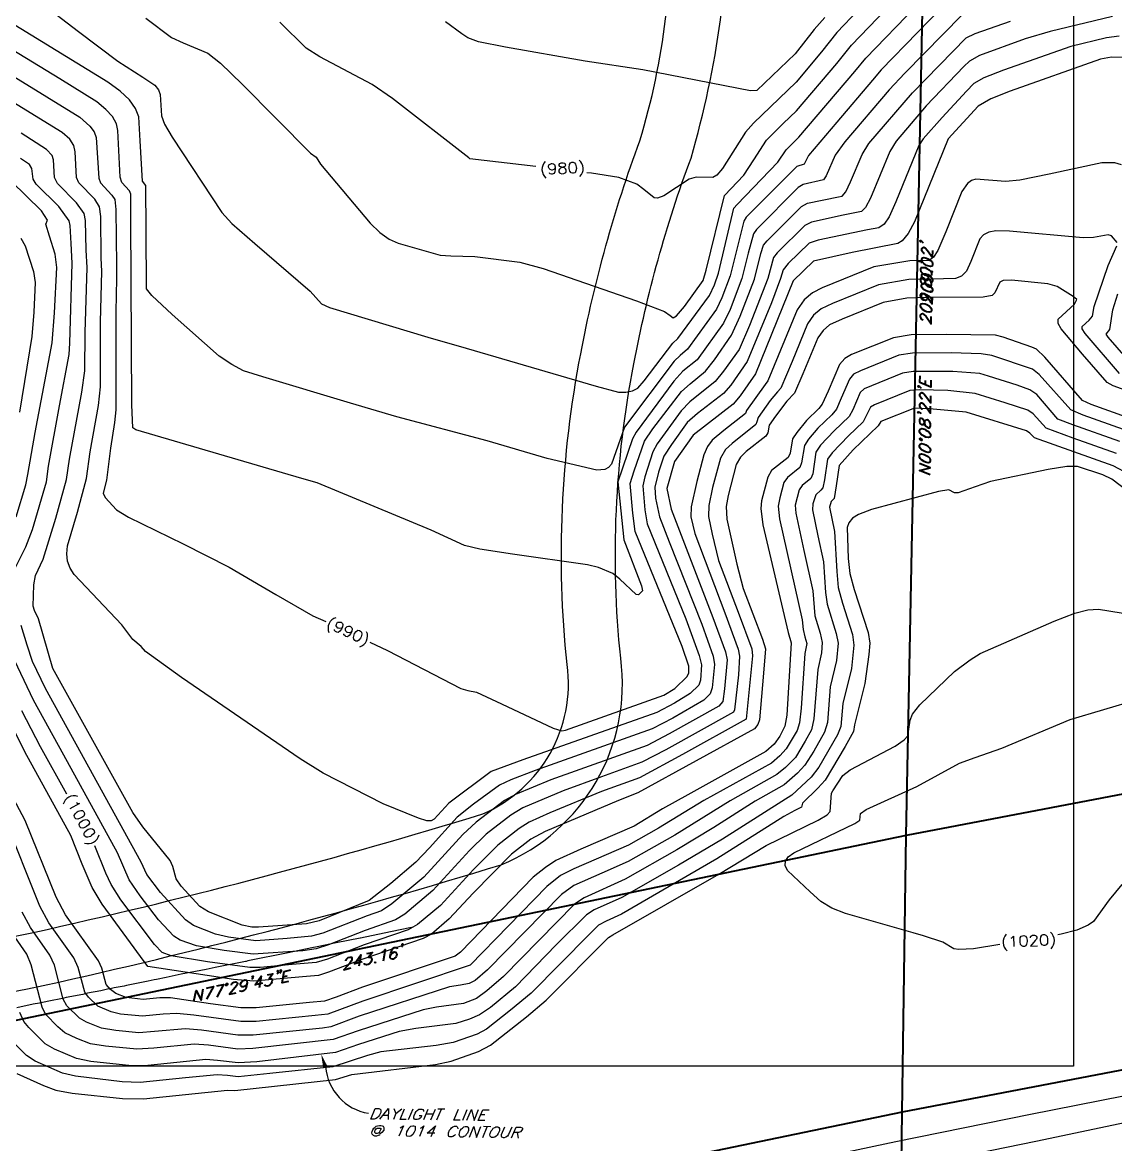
# Model space of a CAD drawing. Header units: feet. Extents: x 7 to 2308, y -319 to 1396.
# Drawn here: x 600.2 to 802.6, y 940.4 to 1148.3 of the extents above; entities that cross this region are included whole.
import ezdxf

# ---------------------------------------------------------------- set-up
doc = ezdxf.new("R2010")
doc.units = ezdxf.units.FT
doc.header["$MEASUREMENT"] = 0
for name, color, linetype in [('PDF_0', 7, 'Continuous'), ('PDF_ANNOT-BNDRY-T20', 7, 'Continuous'), ('PDF_ANNOT-CONST LDR', 7, 'Continuous'), ('PDF_ANNOT-DL-T20', 7, 'Continuous'), ('PDF_X1003BASE$1ELEV_ANNO_COV', 7, 'Continuous'), ('PDF_X1003BASE$ANNOT-BNDRY-T20', 7, 'Continuous'), ('PDF_X1003BASE$PA_PARCEL', 7, 'Continuous')]:
    doc.layers.add(name, color=color, linetype=linetype)
doc.layers.add('PDF_X1003BASE$CR_CONT_DEF', color=7, linetype='Continuous', true_color=0x979797)
doc.layers.add('PDF_X1003BASE$CR_NDX_DEF', color=7, linetype='Continuous', true_color=0x767676)
picture_1 = doc.add_image_def('image1.png', size_in_pixel=(1739, 856))

msp = doc.modelspace()

# ---------------------------------------------------------------- hatches: boundary and pattern name
at = {"layer": 'PDF_ANNOT-CONST LDR', "transparency": 33554559}
msp.add_hatch(color=256, dxfattribs=at).paths.add_polyline_path([(655.51, 957.16), (655.88, 954.65), (656.68, 954.92)])

# ---------------------------------------------------------------- linework, layer by layer
for points in [[(482.2, 968.62, 0.042036), (512.73, 964.32, 0.07649), (606.92, 970.54, 0.019488), (688.84, 992.27, 0.340732), (710.98, 1030.53, -0.073896), (713.41, 1085.04, -0.042142), (724.01, 1123.17, 0.074467), (731.07, 1174.89, -0.162286), (734.15, 1183.33, -13.683969)], [(484.42, 978.37, 0.042256), (513.44, 974.29, 0.076613), (604.74, 980.3, 0.019372), (685.43, 1001.69, 0.337668), (701.05, 1029.34, -0.074067), (703.59, 1086.92, -0.041804), (714.53, 1126.37, 0.087427), (720.09, 1172.04, 0.144316), (716.75, 1181.36, -0.196501)]]:
    msp.add_lwpolyline(points, format="xyb")
at = {"layer": 'PDF_0', "lineweight": 25}
msp.add_lwpolyline([(672.25, 980.62), (668.36, 979.82), (662.76, 978.7), (662.7, 978.7), (658.28, 977.79), (654.76, 977.04), (653.8, 976.88), (649.38, 975.98), (641.91, 974.49), (641.59, 974.38), (641.49, 974.38), (635.89, 973.26), (634.18, 972.89), (629.55, 971.98), (626.77, 971.39), (625.01, 971.02), (624.59, 970.97), (623.47, 970.7), (619.47, 969.9), (618.99, 969.79), (617.18, 969.47), (616.64, 969.37), (616.16, 969.26), (614.67, 968.94), (612.22, 968.46), (611.37, 968.25), (608.27, 967.66), (607.85, 967.56), (607.58, 967.5), (605.08, 967.02), (603.32, 966.65), (602.14, 966.44), (599.11, 965.8)], dxfattribs=at)
at = {"layer": 'PDF_ANNOT-BNDRY-T20', "lineweight": 40}
for points in [[(766.61, 1107.71), (766.5, 1107.66), (766.39, 1107.82), (766.5, 1107.87)], [(766.77, 1104.19), (766.77, 1104.4), (766.87, 1104.67), (767.14, 1104.72), (767.62, 1104.62), (767.89, 1104.51), (768.37, 1104.19), (768.69, 1103.92), (768.74, 1103.6), (768.74, 1103.39), (768.69, 1103.12), (768.37, 1103.07), (767.89, 1103.18), (767.62, 1103.28), (767.14, 1103.6), (766.87, 1103.87)], [(767.67, 1101.52), (767.89, 1101.26), (767.99, 1100.94), (767.99, 1100.83), (767.89, 1100.62), (767.67, 1100.51), (767.41, 1100.51), (767.3, 1100.56), (767.03, 1100.78), (766.82, 1101.04), (766.77, 1101.36), (766.77, 1101.47), (766.82, 1101.68), (767.03, 1101.79), (767.41, 1101.74)], [(768.58, 1102.11), (768.63, 1102.22), (768.74, 1102.06), (768.63, 1102)], [(766.71, 1099.45), (766.71, 1099.66), (766.82, 1099.87), (767.14, 1099.98), (767.57, 1099.87), (767.89, 1099.77), (768.37, 1099.45), (768.63, 1099.13), (768.74, 1098.81), (768.74, 1098.65), (768.63, 1098.38), (768.37, 1098.33), (767.89, 1098.43), (767.57, 1098.54), (767.09, 1098.81), (766.82, 1099.13)]]:
    msp.add_lwpolyline(points, close=True, dxfattribs=at)
for points in [[(766.5, 1107.87), (766.71, 1107.76), (766.87, 1107.6), (766.98, 1107.44)], [(767.25, 1105.47), (767.14, 1105.47), (766.98, 1105.68), (766.87, 1105.79), (766.77, 1106), (766.77, 1106.38), (766.87, 1106.54), (766.98, 1106.59), (767.14, 1106.64), (767.35, 1106.54), (767.83, 1106.06), (768.74, 1104.72), (768.79, 1106.06)], [(767.41, 1101.74), (767.89, 1101.58), (768.37, 1101.26), (768.63, 1100.94), (768.74, 1100.62), (768.74, 1100.46), (768.63, 1100.19), (768.47, 1100.19)], [(767.19, 1096.89), (767.09, 1096.94), (766.82, 1097.21), (766.71, 1097.47), (766.71, 1097.85), (766.82, 1098.01), (766.93, 1098.06), (767.09, 1098.06), (767.3, 1097.95), (767.78, 1097.47), (768.69, 1096.14), (768.74, 1097.47)]]:
    msp.add_lwpolyline(points, dxfattribs=at)
at = {"layer": 'PDF_ANNOT-CONST LDR', "lineweight": 30}
msp.add_arc((665.84, 955.67), 9.57, 185.1108, 260.4556, dxfattribs=at)
at = {"layer": 'PDF_ANNOT-DL-T20', "lineweight": 30}
for points in [[(665.53, 947.14), (666.17, 947.14), (666.44, 947.03), (666.54, 946.87), (666.54, 946.39), (666.33, 945.91), (666.12, 945.64), (665.96, 945.43), (665.69, 945.27), (665.32, 945.16), (664.68, 945.16)], [(672.46, 943.94), (672.67, 943.94), (672.89, 943.83), (672.94, 943.57), (672.89, 943.09), (672.73, 942.77), (672.46, 942.29), (672.14, 942.02), (671.82, 941.91), (671.39, 942.02), (671.29, 942.34), (671.39, 942.82), (671.55, 943.09), (671.82, 943.57), (672.14, 943.83)], [(682.16, 943.78), (682.54, 943.78), (682.7, 943.67), (682.8, 943.51), (682.8, 943.03), (682.59, 942.55), (682.38, 942.29), (682.22, 942.07), (681.95, 941.91), (681.74, 941.81), (681.31, 941.81), (681.2, 941.91), (681.1, 942.13), (681.04, 942.29), (681.1, 942.55), (681.26, 943.03), (681.47, 943.35), (681.68, 943.51), (681.95, 943.73)], [(687.87, 943.73), (688.24, 943.73), (688.4, 943.62), (688.51, 943.41), (688.56, 943.25), (688.51, 942.98), (688.29, 942.5), (688.08, 942.18), (687.92, 942.02), (687.65, 941.81), (687.44, 941.75), (687.07, 941.75), (686.91, 941.86), (686.8, 942.02), (686.75, 942.23), (686.8, 942.5), (687.01, 942.98), (687.23, 943.25), (687.39, 943.46), (687.65, 943.62)]]:
    msp.add_lwpolyline(points, close=True, dxfattribs=at)
for points in [[(666.38, 945.16), (667.98, 947.14), (667.93, 945.11)], [(667.93, 945.8), (666.97, 945.8)], [(668.94, 947.14), (669.32, 946.18), (668.89, 945.11)], [(669.32, 946.18), (670.43, 947.08)], [(671.23, 945.06), (670.12, 945.11), (670.91, 947.08)], [(671.71, 945.06), (672.57, 947.08)], [(673.63, 945.8), (674.11, 945.8), (674.01, 945.54), (673.85, 945.32), (673.58, 945.16), (673.31, 945.06), (672.94, 945.06), (672.78, 945.16), (672.67, 945.32), (672.67, 945.54), (672.73, 945.8), (672.89, 946.28), (673.1, 946.6), (673.31, 946.76), (673.58, 946.98), (673.79, 947.03), (674.17, 947.03), (674.33, 946.92), (674.43, 946.76), (674.43, 946.55)], [(674.49, 945.06), (675.34, 947.03)], [(676.25, 946.07), (674.91, 946.07)], [(675.82, 945), (676.67, 947.03)], [(676.94, 945), (677.79, 946.98)], [(678.43, 946.98), (677.1, 947.03)], [(681.26, 944.95), (680.08, 944.95), (680.94, 946.98)], [(681.74, 944.95), (682.54, 946.92)], [(682.48, 944.95), (683.34, 946.92), (683.82, 944.9), (684.67, 946.92)], [(685.79, 944.9), (684.56, 944.9), (685.42, 946.87), (686.64, 946.87)], [(685.79, 945.96), (684.99, 945.96)], [(666.44, 942.29), (666.28, 942.18), (666.06, 942.13), (665.74, 942.02), (665.42, 942.02), (665.21, 942.13), (665.05, 942.23), (664.94, 942.39), (664.89, 942.61), (664.94, 942.87), (665.05, 943.19), (665.26, 943.46), (665.42, 943.62), (665.69, 943.83), (665.96, 943.94), (666.28, 943.99), (666.54, 943.99), (666.81, 943.89), (666.97, 943.83), (667.08, 943.62), (667.08, 943.14), (666.76, 942.66), (666.49, 942.5), (666.28, 942.5), (666.22, 942.61), (666.65, 943.51)], [(670.12, 943.57), (670.33, 943.67), (670.75, 943.94), (669.9, 941.97)], [(673.9, 943.51), (674.17, 943.62), (674.54, 943.89), (673.74, 941.91)], [(676.57, 942.55), (675.13, 942.55), (676.67, 943.89), (675.82, 941.86)], [(680.4, 942.29), (680.19, 942.13), (679.92, 941.91), (679.71, 941.86), (679.34, 941.86), (679.18, 941.91), (679.07, 942.13), (679.07, 942.61), (679.28, 943.09), (679.5, 943.35), (679.66, 943.57), (679.92, 943.73), (680.19, 943.83), (680.56, 943.83), (680.72, 943.73), (680.83, 943.51), (680.83, 943.35)], [(682.96, 941.81), (683.76, 943.78), (684.3, 941.75), (685.1, 943.78)], [(685.42, 941.75), (686.27, 943.73)], [(686.91, 943.73), (685.58, 943.78)], [(690.85, 943.67), (690.21, 942.29), (690, 941.97), (689.73, 941.81), (689.41, 941.7), (689.25, 941.7), (688.99, 941.81), (688.88, 942.02), (688.88, 942.29), (689.52, 943.73)], [(690.75, 941.7), (691.6, 943.67), (692.45, 943.67), (692.72, 943.57), (692.77, 943.46), (692.77, 943.3), (692.67, 943.09), (692.4, 942.82), (692.08, 942.71), (691.17, 942.71)], [(666.33, 942.77), (666.17, 942.61), (665.9, 942.5), (665.64, 942.5), (665.48, 942.61), (665.42, 942.71), (665.42, 942.87), (665.53, 943.14), (665.69, 943.35), (665.85, 943.46), (666.06, 943.51), (666.33, 943.51), (666.49, 943.46), (666.54, 943.25)], [(692.08, 941.65), (691.87, 942.71)]]:
    msp.add_lwpolyline(points, dxfattribs=at)
at = {"layer": 'PDF_X1003BASE$1ELEV_ANNO_COV', "lineweight": 25}
for points in [[(701.94, 1122.37), (702.15, 1122.37), (702.42, 1122.26), (702.63, 1122), (702.74, 1121.52), (702.79, 1121.25), (702.69, 1120.77), (702.53, 1120.45), (702.26, 1120.34), (702.05, 1120.34), (701.78, 1120.45), (701.57, 1120.72), (701.46, 1121.2), (701.41, 1121.46), (701.52, 1121.94), (701.67, 1122.26)], [(698.8, 1121.25), (698.58, 1121.04), (698.32, 1120.93), (698.21, 1120.93), (697.94, 1121.04), (697.73, 1121.2), (697.62, 1121.46), (697.62, 1121.57), (697.68, 1121.89), (697.89, 1122.05), (698.16, 1122.16), (698.26, 1122.16), (698.53, 1122.1), (698.74, 1121.94), (698.85, 1121.52)], [(699.97, 1122.26), (700.34, 1122.26), (700.61, 1122.21), (700.72, 1122), (700.77, 1121.84), (700.66, 1121.62), (700.45, 1121.52), (700.08, 1121.41), (699.81, 1121.3), (699.65, 1121.09), (699.54, 1120.93), (699.54, 1120.61), (699.65, 1120.45), (699.76, 1120.34), (700.08, 1120.24), (700.45, 1120.29), (700.72, 1120.4), (700.82, 1120.5), (700.88, 1120.66), (700.88, 1120.98), (700.77, 1121.14), (700.56, 1121.36), (700.29, 1121.41), (699.92, 1121.52), (699.7, 1121.57), (699.6, 1121.78), (699.6, 1121.94), (699.7, 1122.16)], [(659.24, 1036.11), (658.97, 1036.01), (658.71, 1036.06), (658.6, 1036.11), (658.39, 1036.33), (658.28, 1036.54), (658.33, 1036.86), (658.39, 1036.97), (658.55, 1037.18), (658.81, 1037.23), (659.13, 1037.23), (659.19, 1037.18), (659.45, 1036.97), (659.51, 1036.75), (659.45, 1036.33)], [(660.95, 1035.31), (660.73, 1035.21), (660.41, 1035.26), (660.31, 1035.31), (660.09, 1035.53), (660.04, 1035.74), (660.04, 1036.06), (660.09, 1036.17), (660.31, 1036.38), (660.57, 1036.49), (660.84, 1036.43), (660.95, 1036.38), (661.16, 1036.17), (661.27, 1035.95), (661.16, 1035.53)], [(662.6, 1035.63), (662.76, 1035.53), (662.97, 1035.37), (663.02, 1034.99), (662.92, 1034.51), (662.81, 1034.25), (662.49, 1033.87), (662.23, 1033.71), (661.91, 1033.71), (661.75, 1033.82), (661.53, 1034.03), (661.48, 1034.35), (661.59, 1034.83), (661.69, 1035.1), (662.01, 1035.47), (662.28, 1035.69)], [(611.53, 1002.1), (611.63, 1001.94), (611.69, 1001.62), (611.53, 1001.3), (611.15, 1001.03), (610.89, 1000.87), (610.46, 1000.71), (610.09, 1000.77), (609.87, 1000.98), (609.82, 1001.14), (609.77, 1001.41), (609.93, 1001.73), (610.3, 1002.05), (610.51, 1002.21), (610.99, 1002.31), (611.31, 1002.31)], [(612.49, 1000.39), (612.54, 1000.23), (612.59, 999.97), (612.43, 999.65), (612.06, 999.33), (611.85, 999.22), (611.37, 999.06), (610.99, 999.11), (610.78, 999.27), (610.73, 999.49), (610.67, 999.75), (610.83, 1000.07), (611.21, 1000.39), (611.42, 1000.5), (611.9, 1000.66), (612.22, 1000.61)], [(613.39, 998.74), (613.45, 998.58), (613.5, 998.26), (613.34, 998), (612.97, 997.68), (612.75, 997.52), (612.27, 997.41), (611.95, 997.41), (611.69, 997.62), (611.63, 997.78), (611.58, 998.1), (611.74, 998.37), (612.11, 998.69), (612.33, 998.85), (612.81, 999.01), (613.13, 998.95)], [(785.16, 979.02), (785.64, 979.18), (785.96, 979.07), (786.12, 978.8), (786.28, 978.32), (786.28, 978.06), (786.17, 977.58), (786.01, 977.26), (785.75, 977.15), (785.53, 977.15), (785.27, 977.26), (785.05, 977.52), (784.95, 978), (784.95, 978.27), (785, 978.75)], [(789.26, 979.34), (789.48, 979.34), (789.74, 979.23), (789.96, 978.96), (790.06, 978.48), (790.06, 978.22), (790.01, 977.74), (789.8, 977.42), (789.53, 977.31), (789.37, 977.31), (789.05, 977.42), (788.84, 977.68), (788.73, 978.16), (788.73, 978.43), (788.78, 978.91), (789, 979.23)]]:
    msp.add_lwpolyline(points, close=True, dxfattribs=at)
for points in [[(698.85, 1121.52), (698.85, 1121.09), (698.8, 1120.61), (698.64, 1120.29), (698.32, 1120.18), (698.16, 1120.18), (697.84, 1120.24), (697.78, 1120.45)], [(659.45, 1036.33), (659.24, 1035.9), (658.97, 1035.53), (658.65, 1035.31), (658.39, 1035.37), (658.17, 1035.47), (657.96, 1035.63), (657.96, 1035.85)], [(661.16, 1035.53), (661, 1035.1), (660.68, 1034.73), (660.41, 1034.51), (660.09, 1034.57), (659.93, 1034.67), (659.72, 1034.83), (659.72, 1035.05)], [(610.19, 1003.81), (610.35, 1003.7), (610.73, 1003.59), (608.97, 1002.63)], [(783.29, 978.7), (783.45, 978.75), (783.72, 979.07), (783.83, 977.1)], [(786.92, 978.75), (786.92, 978.86), (786.97, 979.02), (787.08, 979.12), (787.24, 979.23), (787.66, 979.23), (787.82, 979.18), (787.93, 979.07), (788.04, 978.86), (788.04, 978.7), (787.98, 978.48), (787.77, 978.22), (786.87, 977.2), (788.2, 977.26)]]:
    msp.add_lwpolyline(points, dxfattribs=at)
for centre, radius, start, end in [((698.53, 1121.06), 2.13, 136.3995, 229.5224), ((702, 1121.2), 2.04, 314.7936, 51.232), ((658.79, 1036.09), 2.02, 106.1896, 204.2601), ((662.05, 1034.61), 2.05, 287.0103, 23.4394), ((609.73, 1002.99), 2.05, 70.6508, 166.0873), ((612.32, 998.29), 2.1, 252.4392, 346.0585), ((783.87, 977.94), 2.07, 135.6339, 230.3917), ((789.21, 978.19), 2.1, 315.5647, 48.4544)]:
    msp.add_arc(centre, radius, start, end, dxfattribs=at)
at = {"layer": 'PDF_X1003BASE$ANNOT-BNDRY-T20', "lineweight": 40}
for points in [[(766.39, 1104.03), (766.29, 1103.98), (766.18, 1104.08), (766.29, 1104.14)], [(766.55, 1102.43), (766.55, 1102.59), (766.66, 1102.86), (766.93, 1102.91), (767.41, 1102.86), (767.67, 1102.7), (768.15, 1102.43), (768.47, 1102.11), (768.53, 1101.79), (768.53, 1101.58), (768.47, 1101.36), (768.15, 1101.26), (767.67, 1101.36), (767.41, 1101.47), (766.93, 1101.79), (766.66, 1102.11)], [(766.55, 1100.4), (766.55, 1100.78), (766.66, 1101.04), (766.82, 1101.04), (767.03, 1100.99), (767.19, 1100.83), (767.3, 1100.56), (767.41, 1100.14), (767.51, 1099.82), (767.67, 1099.55), (767.89, 1099.39), (768.15, 1099.29), (768.37, 1099.29), (768.42, 1099.34), (768.53, 1099.61), (768.53, 1099.98), (768.37, 1100.46), (768.15, 1100.62), (767.89, 1100.72), (767.67, 1100.72), (767.51, 1100.62), (767.41, 1100.35), (767.3, 1100.03), (767.19, 1099.87), (767.03, 1099.82), (766.82, 1099.93), (766.61, 1100.09)], [(767.46, 1097.85), (767.67, 1097.58), (767.78, 1097.26), (767.78, 1097.15), (767.67, 1096.89), (767.46, 1096.78), (767.19, 1096.83), (767.09, 1096.83), (766.82, 1097.05), (766.61, 1097.31), (766.5, 1097.69), (766.5, 1097.74), (766.61, 1098.01), (766.82, 1098.11), (767.19, 1098.06)], [(768.31, 1098.43), (768.42, 1098.49), (768.53, 1098.38), (768.42, 1098.33)], [(766.5, 1095.77), (766.5, 1095.93), (766.61, 1096.19), (766.87, 1096.25), (767.35, 1096.14), (767.67, 1096.03), (768.15, 1095.77), (768.42, 1095.45), (768.53, 1095.13), (768.53, 1094.91), (768.42, 1094.7), (768.1, 1094.59), (767.62, 1094.7), (767.35, 1094.81), (766.87, 1095.13), (766.61, 1095.45)], [(766.23, 1080.79), (766.13, 1080.73), (766.02, 1080.89), (766.13, 1080.95)], [(766.18, 1076.04), (766.07, 1075.99), (766.02, 1076.1), (766.07, 1076.15)], [(766.39, 1074.34), (766.39, 1074.71), (766.45, 1074.98), (766.66, 1074.98), (766.87, 1074.92), (767.03, 1074.71), (767.14, 1074.5), (767.25, 1074.07), (767.3, 1073.75), (767.51, 1073.48), (767.73, 1073.32), (767.99, 1073.22), (768.15, 1073.22), (768.26, 1073.27), (768.37, 1073.54), (768.37, 1073.91), (768.26, 1074.23), (768.21, 1074.34), (767.99, 1074.55), (767.73, 1074.66), (767.51, 1074.6), (767.35, 1074.5), (767.25, 1074.28), (767.14, 1073.91), (767.03, 1073.75), (766.82, 1073.75), (766.66, 1073.86), (766.45, 1074.02)], [(766.34, 1072.52), (766.34, 1072.74), (766.45, 1072.95), (766.77, 1073.06), (767.25, 1072.95), (767.51, 1072.79), (767.99, 1072.52), (768.26, 1072.2), (768.37, 1071.88), (768.37, 1071.72), (768.26, 1071.46), (767.99, 1071.4), (767.51, 1071.46), (767.19, 1071.62), (766.71, 1071.88), (766.45, 1072.2)], [(766.34, 1069.75), (766.34, 1069.96), (766.45, 1070.18), (766.71, 1070.28), (767.19, 1070.18), (767.51, 1070.07), (767.94, 1069.75), (768.26, 1069.43), (768.37, 1069.11), (768.31, 1068.95), (768.26, 1068.69), (767.94, 1068.63), (767.46, 1068.74), (767.19, 1068.85), (766.71, 1069.11), (766.45, 1069.43)], [(766.34, 1067.83), (766.34, 1068.05), (766.45, 1068.31), (766.71, 1068.37), (767.19, 1068.26), (767.46, 1068.15), (767.94, 1067.89), (768.26, 1067.57), (768.31, 1067.25), (768.31, 1067.03), (768.21, 1066.77), (767.94, 1066.71), (767.46, 1066.82), (767.19, 1066.93), (766.71, 1067.25), (766.45, 1067.51)], [(670.54, 977.42), (670.43, 977.52), (670.59, 977.63), (670.65, 977.52)], [(668.46, 975.71), (668.68, 975.92), (668.94, 976.08), (669.05, 976.14), (669.32, 976.08), (669.48, 975.92), (669.53, 975.66), (669.48, 975.55), (669.37, 975.23), (669.1, 974.97), (668.84, 974.81), (668.73, 974.81), (668.46, 974.86), (668.3, 975.02), (668.3, 975.39)], [(647.46, 972.46), (647.35, 972.57), (647.46, 972.67), (647.56, 972.57)], [(647.99, 972.57), (647.94, 972.67), (648.04, 972.78), (648.1, 972.73)], [(665.53, 974.27), (665.58, 974.22), (665.48, 974.11), (665.42, 974.17)], [(641.65, 970.06), (641.43, 969.79), (641.11, 969.63), (641.06, 969.63), (640.79, 969.69), (640.63, 969.85), (640.58, 970.11), (640.58, 970.22), (640.74, 970.54), (640.95, 970.75), (641.38, 970.97), (641.65, 970.91), (641.75, 970.75), (641.81, 970.38)], [(642.77, 971.45), (642.71, 971.55), (642.82, 971.66), (642.93, 971.61)]]:
    msp.add_lwpolyline(points, close=True, dxfattribs=at)
for points in [[(766.29, 1104.14), (766.45, 1104.08), (766.66, 1103.92), (766.77, 1103.76)], [(767.19, 1098.06), (767.67, 1097.85), (768.15, 1097.58), (768.42, 1097.26), (768.53, 1096.94), (768.53, 1096.73), (768.42, 1096.51), (768.21, 1096.46)], [(766.98, 1093.15), (766.87, 1093.21), (766.66, 1093.37), (766.61, 1093.53), (766.5, 1093.74), (766.5, 1094.11), (766.61, 1094.27), (766.71, 1094.33), (766.87, 1094.38), (767.09, 1094.27), (767.57, 1093.79), (768.47, 1092.46), (768.47, 1093.79)], [(768.42, 1082.01), (768.42, 1080.73), (766.39, 1081.59), (766.45, 1082.81)], [(766.13, 1080.95), (766.34, 1080.84), (766.5, 1080.68), (766.61, 1080.52)], [(767.35, 1081.96), (767.35, 1081.16)], [(766.87, 1078.49), (766.77, 1078.55), (766.61, 1078.71), (766.5, 1078.87), (766.39, 1079.08), (766.39, 1079.45), (766.5, 1079.61), (766.61, 1079.67), (766.77, 1079.72), (766.98, 1079.61), (767.19, 1079.45), (767.46, 1079.13), (768.42, 1077.8), (768.42, 1079.13)], [(766.87, 1076.63), (766.77, 1076.63), (766.55, 1076.84), (766.5, 1076.95), (766.39, 1077.21), (766.39, 1077.59), (766.5, 1077.75), (766.61, 1077.8), (766.77, 1077.8), (766.98, 1077.69), (767.46, 1077.21), (768.37, 1075.88), (768.37, 1077.21)], [(766.07, 1076.15), (766.29, 1076.1), (766.5, 1075.94), (766.55, 1075.78)], [(768.31, 1064.47), (766.34, 1065.27), (768.31, 1065.81), (766.34, 1066.61)], [(668.3, 975.39), (668.41, 975.87), (668.57, 976.4), (668.78, 976.78), (669.1, 976.94), (669.53, 976.94), (669.58, 976.72)], [(670.65, 977.52), (670.59, 977.36), (670.49, 977.1), (670.38, 976.99)], [(660.09, 974.49), (660.09, 974.59), (660.2, 974.81), (660.36, 974.97), (660.52, 975.07), (660.89, 975.18), (661.11, 975.13), (661.16, 975.02), (661.21, 974.86), (661.16, 974.65), (661.05, 974.43), (660.79, 974.06), (659.72, 972.83), (661, 973.15)], [(663.08, 974.27), (661.69, 973.95), (662.86, 975.6), (662.49, 973.47)], [(663.98, 975.82), (665, 976.03), (664.3, 975.13), (664.57, 975.18), (664.73, 975.13), (664.84, 975.02), (664.89, 974.75), (664.84, 974.54), (664.68, 974.22), (664.46, 973.95), (664.2, 973.79), (663.88, 973.74), (663.61, 973.79), (663.56, 973.9), (663.5, 974.06)], [(666.81, 976.03), (667.02, 976.19), (667.34, 976.56), (666.97, 974.43)], [(648.1, 972.73), (648.1, 972.51), (647.94, 972.3), (647.83, 972.14)], [(649.48, 970.65), (648.26, 970.38), (648.63, 972.51), (649.86, 972.78)], [(638.88, 969.95), (638.88, 970.01), (638.98, 970.27), (639.09, 970.38), (639.3, 970.54), (639.67, 970.59), (639.83, 970.54), (639.94, 970.43), (639.99, 970.27), (639.94, 970.06), (639.83, 969.85), (639.57, 969.53), (638.5, 968.3), (639.78, 968.57)], [(642.93, 971.61), (642.87, 971.39), (642.77, 971.18), (642.61, 971.02)], [(644.63, 970.33), (643.25, 970.01), (644.42, 971.61), (644.05, 969.47)], [(645.54, 971.87), (646.55, 972.09), (645.86, 971.13), (646.18, 971.23), (646.34, 971.13), (646.39, 971.07), (646.45, 970.81), (646.39, 970.59), (646.23, 970.27), (646.02, 970.01), (645.75, 969.85), (645.49, 969.79), (645.22, 969.85), (645.11, 969.9), (645.06, 970.11)], [(647.56, 972.57), (647.51, 972.41), (647.4, 972.14), (647.3, 972.03)], [(649.22, 971.66), (648.47, 971.5)], [(631.94, 966.92), (632.32, 968.99), (633.28, 967.18), (633.65, 969.31)], [(634.29, 969.42), (635.57, 969.74), (634.29, 967.4)], [(636.16, 969.85), (637.44, 970.11), (636.16, 967.77)], [(641.81, 970.38), (641.7, 969.85), (641.54, 969.31), (641.27, 968.99), (641.01, 968.83), (640.79, 968.78), (640.53, 968.83), (640.47, 968.99)]]:
    msp.add_lwpolyline(points, dxfattribs=at)
for points, knots in [([(766.4, 1071.15), (766.4, 1071.17), (766.4, 1071.19), (766.41, 1071.21), (766.41, 1071.22), (766.43, 1071.24), (766.43, 1071.25), (766.45, 1071.26), (766.46, 1071.26), (766.49, 1071.26), (766.5, 1071.26), (766.53, 1071.26), (766.55, 1071.25), (766.57, 1071.24)], [0, 0, 0, 0, 0.001927453, 0.001927453, 0.003338464, 0.003338464, 0.004549921, 0.004549921, 0.005822852, 0.005822852, 0.007560787, 0.007560787, 0.009714594, 0.009714594, 0.009714594, 0.009714594]), ([(766.6, 1070.87), (766.56, 1070.89), (766.53, 1070.91), (766.48, 1070.97), (766.45, 1071), (766.42, 1071.06), (766.42, 1071.08), (766.4, 1071.11), (766.4, 1071.13), (766.4, 1071.15)], [0, 0, 0, 0, 0.00342882, 0.00342882, 0.00730022, 0.00730022, 0.00914531, 0.00914531, 0.01085065, 0.01085065, 0.01085065, 0.01085065]), ([(766.57, 1071.24), (766.6, 1071.22), (766.63, 1071.2), (766.68, 1071.15), (766.71, 1071.11), (766.74, 1071.06), (766.75, 1071.04), (766.76, 1071), (766.76, 1070.98), (766.76, 1070.97)], [0, 0, 0, 0, 0.00342882, 0.00342882, 0.00730022, 0.00730022, 0.00914531, 0.00914531, 0.01085065, 0.01085065, 0.01085065, 0.01085065]), ([(766.76, 1070.97), (766.76, 1070.95), (766.76, 1070.93), (766.75, 1070.9), (766.75, 1070.89), (766.74, 1070.87), (766.73, 1070.87), (766.71, 1070.86), (766.7, 1070.86), (766.68, 1070.85), (766.66, 1070.85), (766.63, 1070.86), (766.61, 1070.87), (766.6, 1070.87)], [0, 0, 0, 0, 0.001927059, 0.001927059, 0.003338191, 0.003338191, 0.004549917, 0.004549917, 0.005823494, 0.005823494, 0.007562492, 0.007562492, 0.009715686, 0.009715686, 0.009715686, 0.009715686]), ([(637.95, 969.89), (637.93, 969.88), (637.91, 969.88), (637.88, 969.88), (637.87, 969.89), (637.85, 969.9), (637.84, 969.9), (637.83, 969.92), (637.82, 969.93), (637.82, 969.95), (637.81, 969.97), (637.81, 970), (637.82, 970.02), (637.82, 970.03)], [0, 0, 0, 0, 0.001927052, 0.001927052, 0.003338179, 0.003338179, 0.004549901, 0.004549901, 0.005823473, 0.005823473, 0.007562465, 0.007562465, 0.009715651, 0.009715651, 0.009715651, 0.009715651]), ([(637.82, 970.03), (637.83, 970.07), (637.85, 970.1), (637.89, 970.17), (637.92, 970.2), (637.96, 970.24), (637.98, 970.25), (638.01, 970.27), (638.03, 970.28), (638.05, 970.29)], [0, 0, 0, 0, 0.00342881, 0.00342881, 0.0073002, 0.0073002, 0.00914528, 0.00914528, 0.01085061, 0.01085061, 0.01085061, 0.01085061]), ([(638.17, 970.14), (638.16, 970.11), (638.15, 970.07), (638.1, 970.01), (638.08, 969.97), (638.03, 969.93), (638.01, 969.92), (637.98, 969.9), (637.96, 969.89), (637.95, 969.89)], [0, 0, 0, 0, 0.00342881, 0.00342881, 0.0073002, 0.0073002, 0.00914528, 0.00914528, 0.01085061, 0.01085061, 0.01085061, 0.01085061]), ([(638.05, 970.29), (638.06, 970.29), (638.08, 970.29), (638.11, 970.29), (638.12, 970.29), (638.14, 970.28), (638.15, 970.27), (638.16, 970.26), (638.17, 970.25), (638.18, 970.22), (638.18, 970.21), (638.18, 970.18), (638.18, 970.16), (638.17, 970.14)], [0, 0, 0, 0, 0.001927446, 0.001927446, 0.003338453, 0.003338453, 0.004549905, 0.004549905, 0.005822831, 0.005822831, 0.00756076, 0.00756076, 0.009714559, 0.009714559, 0.009714559, 0.009714559])]:
    msp.add_open_spline(points, degree=3, knots=knots, dxfattribs=at)
at = {"layer": 'PDF_X1003BASE$CR_CONT_DEF', "lineweight": 25}
for points in [[(772.68, 1153.4), (759.25, 1139.53), (757.6, 1137.56), (751.04, 1129.83), (745.76, 1123.65), (744.96, 1122), (743.63, 1121.62), (734.25, 1112.19), (733.82, 1111.49), (731.26, 1101.36), (729.72, 1097.26), (728.76, 1095.18), (723.37, 1087.77), (721.99, 1086.6), (720.87, 1085.53), (711.7, 1073.32), (709.25, 1066.45), (708.71, 1065.86), (708.02, 1065.49), (706.58, 1065.38), (697.36, 1067.51), (686.27, 1070.76), (669.53, 1075.24), (660.95, 1077.75), (644.69, 1082.65), (641.11, 1083.77), (638.93, 1084.94), (636.64, 1086.49), (627.89, 1094.17), (624.11, 1097.69), (623.15, 1098.91), (623.1, 1109.73), (623.04, 1118.1), (622.4, 1118.9), (621.98, 1126.37), (621.76, 1130.79), (621.12, 1132.34), (620, 1133.94), (618.3, 1135.54), (616, 1137.24), (594.04, 1150.62)], [(603.48, 1152.01), (610.57, 1146.57), (617.82, 1141.08), (622.46, 1138.15), (624.69, 1136.66), (625.39, 1135.8), (625.71, 1134.95), (625.92, 1130.95), (626.51, 1129.41), (627.89, 1127.06), (637.12, 1113.09), (638.98, 1111.01), (643.19, 1107.34), (653.48, 1098.49), (655.56, 1096.19), (657.05, 1095.5), (675.29, 1089.96), (682.38, 1087.93), (706.47, 1080.89), (710.58, 1079.83), (711.96, 1079.77), (713.14, 1080.04), (714.15, 1080.57), (715.32, 1081.91), (720.65, 1088.89), (721.56, 1089.74), (727.42, 1097.69), (728.33, 1099.66), (729.08, 1101.84), (731.96, 1113.89), (732.54, 1114.53), (740.11, 1122.42), (741.66, 1124.66), (744, 1127.06), (754.35, 1139.21), (756.37, 1141.67), (765.7, 1151.32)], [(774.23, 1149.66), (763.62, 1138.9), (760.69, 1135.8), (752.53, 1126.15), (750.72, 1123.7), (749.07, 1119.86), (748.53, 1119.12), (744.8, 1118.26), (743.84, 1117.73), (736.11, 1109.95), (735.58, 1109.15), (734.62, 1105.52), (733.45, 1100.83), (731.26, 1095.13), (730.04, 1092.57), (725.13, 1085.8), (722.47, 1083.67), (720.81, 1081.85), (713.83, 1072.42), (713.14, 1071.14), (710.47, 1063.19), (711.54, 1052.43), (714.84, 1043.95), (715, 1042.99), (714.31, 1042.24), (713.88, 1042.35), (710.84, 1045.18), (709.51, 1046.19), (706.85, 1047.31), (704.82, 1047.84), (690.96, 1049.81), (684.88, 1050.72), (682.06, 1051.41), (675.87, 1054.24), (654.76, 1062.98), (651.94, 1063.83), (621.18, 1072.84), (620.59, 1073.22), (620.43, 1077.48), (620.27, 1111.87), (620.22, 1116.5), (620, 1117.09), (618.56, 1118.64), (618.3, 1119.65), (617.87, 1128.29), (617.6, 1129.51), (616.86, 1130.85), (615.63, 1132.18), (613.98, 1133.56), (607.1, 1137.83), (594.36, 1145.56)], [(802.06, 1149.4), (790.54, 1146.63), (785.91, 1145.24), (777.43, 1142.15), (775.62, 1141.13), (774.55, 1140.12), (767.57, 1132.82), (762.02, 1126.31), (760.85, 1124.39), (757.28, 1115.71), (756.32, 1114), (755.57, 1113.25), (752.21, 1112.56), (746.35, 1111.28), (745.07, 1110.69), (739.95, 1105.58), (739.26, 1104.72), (738.25, 1100.88), (734.83, 1092.14), (732.91, 1087.72), (730.04, 1083.72), (728.49, 1081.75), (723.8, 1078.01), (722.2, 1076.36), (717.72, 1070.23), (716.92, 1068.74), (715.43, 1064.1), (715.06, 1062.45), (715.43, 1058.02), (715.91, 1055.41), (723.05, 1037.82), (725.5, 1031.05), (725.93, 1029.29), (725.77, 1026.46), (725.45, 1025.56), (723.85, 1023.96), (720.92, 1022.2), (717.67, 1020.49), (692.88, 1011.7), (687.01, 1009.56), (679.12, 1003.65), (676.46, 1000.71), (675.87, 1000.39), (675.07, 1000.39), (673.53, 1000.87), (666.97, 1003.54), (655.88, 1009.24), (651.62, 1011.86), (629.65, 1026.94), (622.94, 1031.74), (622.19, 1032.7), (620.64, 1033.98), (618.56, 1036.7), (609.77, 1046.03), (609.02, 1047.2), (608.54, 1048.48), (608.38, 1049.87), (608.54, 1051.36), (610.35, 1057.6), (612.06, 1063.78), (612.7, 1068.74), (614.25, 1077.32), (614.62, 1080.79), (614.62, 1092.83), (614.89, 1102.16), (614.78, 1104.67), (614.67, 1112.35), (614.46, 1114.11), (613.55, 1115.55), (610.62, 1118.58), (610.19, 1119.54), (609.93, 1124.29), (609.71, 1125.46), (608.97, 1126.63), (607.53, 1127.91), (597.61, 1133.99)], [(623.04, 1149.08), (627.79, 1145.51), (629.92, 1144.49), (634.5, 1142.57), (636.85, 1140.76), (640.85, 1136.87), (653.54, 1124.07), (654.6, 1123.33), (655.4, 1122.05), (664.57, 1111.12), (666.38, 1109.36), (668.09, 1108.13), (669.74, 1107.39), (677.53, 1105.2), (679.5, 1105.04), (683.98, 1104.94), (692.29, 1103.87), (696.61, 1102.7), (713.94, 1096.73), (719.11, 1094.75), (720.12, 1094.01), (720.71, 1093.58), (721.35, 1093.95), (722.79, 1095.66), (726.25, 1100.51), (726.84, 1102.38), (730.2, 1116.24), (733.77, 1120.02), (735.63, 1122.85), (737.98, 1126.47), (741.07, 1129.57), (743.52, 1131.91), (750.99, 1140.65), (753.76, 1144.07), (760.16, 1150.73)], [(748.8, 1149.18), (746.83, 1146.95), (743.31, 1142.47), (736.17, 1135.7), (735.05, 1135.64), (715.06, 1139.53), (704.39, 1141.13), (689.63, 1143.69), (684.67, 1144.71), (682.64, 1145.4), (681.58, 1146.15), (678.54, 1148.38)], [(803.34, 1145.72), (800.94, 1145.4), (794.33, 1143.8), (781.91, 1139.43), (778.23, 1137.99), (776.42, 1136.98), (775.03, 1135.54), (770.5, 1130.69), (767.03, 1126.74), (766.23, 1125.51), (761.92, 1115.07), (760.69, 1112.29), (759.78, 1110.91), (758.82, 1110.21), (756.69, 1109.84), (747.58, 1107.98), (745.92, 1107.39), (742.03, 1103.6), (741.07, 1102.48), (740.59, 1100.83), (738.89, 1096.35), (734.41, 1085.48), (731.37, 1081.11), (730.04, 1079.56), (725.24, 1075.83), (723.32, 1074.18), (720.39, 1070.12), (718.95, 1067.94), (717.99, 1065.01), (717.29, 1062.23), (717.45, 1060.16), (718.15, 1056.74), (719.96, 1052.05), (726.04, 1036.81), (728.12, 1030.89), (728.33, 1029.34), (727.9, 1025.02), (727.58, 1023.9), (726.41, 1022.73), (720.65, 1019.43), (716.82, 1017.45), (695.17, 1009.72), (690.64, 1008.02), (688.51, 1007), (683.71, 1003.49), (680.72, 1001.09), (675.55, 995.38), (673.05, 992.72), (668.41, 988.77), (664.41, 985.63), (655.13, 981.9), (652.79, 981.31), (643.89, 980.72), (642.66, 980.72), (640.9, 981.1), (634.66, 983.55), (633.06, 984.56), (629.6, 988.29), (628.64, 989.68), (628.05, 991.92), (627.52, 993.04), (622.46, 999.27), (620.64, 1001.94), (605.82, 1028.6), (603.16, 1037.82), (602.41, 1039.36), (602.14, 1040.16), (602.3, 1044.11), (602.62, 1045.87), (604.01, 1048.85), (606.36, 1056.48), (608.33, 1063.62), (608.86, 1067.41), (611.15, 1079.77), (611.74, 1083.77), (611.79, 1090.86), (612.17, 1102.86), (611.95, 1106.11), (611.85, 1111.6), (611.58, 1112.88), (610.19, 1114.85), (606.68, 1118.42), (606.14, 1119.54), (605.93, 1122.85), (605.66, 1123.65), (604.65, 1124.77), (599.96, 1127.75)], [(808.56, 1141.72), (801.9, 1141.83), (799.87, 1141.45), (783.13, 1135.54), (779.56, 1134.1), (777.22, 1132.76), (771.62, 1126.69), (765.38, 1111.33), (764.21, 1109.2), (763.09, 1107.82), (762.34, 1107.34), (753.87, 1105.68), (746.67, 1104.08), (742.94, 1100.4), (735.95, 1083.19), (733.13, 1079.13), (731.8, 1077.59), (724.39, 1071.83), (720.92, 1066.98), (719.53, 1061.97), (720.33, 1058.13), (728.06, 1038.08), (730.41, 1031.69), (730.68, 1030.25), (730.2, 1024.86), (729.88, 1022.52), (729.18, 1021.67), (719.96, 1016.49), (715.86, 1014.36), (698.05, 1008.02), (691.49, 1005.3), (689.47, 1004.18), (684.19, 1000.18), (681.74, 997.89), (677.15, 992.88), (674.49, 990), (668.57, 985.04), (666.65, 983.76), (664.04, 982.8), (655.83, 979.6), (653.7, 979.02), (649.22, 978.59), (643.41, 978.16), (638.34, 978.86), (635.94, 979.44), (631.84, 981.04), (630.4, 982.06), (625.76, 987.12), (623.2, 990.48), (622.19, 992.72), (604.44, 1024.92), (602.04, 1029.93), (601.02, 1032.91), (599.96, 1036.59)], [(597.88, 1045.34), (600.81, 1051.15), (602.04, 1054.34), (604.6, 1063.19), (605.02, 1066.07), (607.05, 1077.27), (608.81, 1086.76), (608.97, 1088.89), (609.39, 1103.71), (609.18, 1107.34), (609.02, 1110.64), (608.81, 1111.55), (606.89, 1114.16), (602.73, 1118.32), (602.14, 1119.22), (601.93, 1121.2), (601.45, 1121.94), (599.8, 1123.06)], [(803.76, 1121.89), (802.49, 1122.26), (800.09, 1122.26), (790.33, 1120.18), (784.89, 1119.06), (782.28, 1118.8), (776.74, 1119.22), (775.94, 1119.01), (775.19, 1118.42), (774.18, 1116.98), (771.19, 1109.52), (769.7, 1106.06), (768.9, 1104.78), (768.15, 1104.19), (764.53, 1104.14), (757.86, 1103.02), (748.32, 1099.13), (746.51, 1098.22), (744.96, 1096.89), (743.68, 1095.07), (738.25, 1081.91), (737.77, 1081.21), (734.3, 1076.42), (734.09, 1075.83), (730.09, 1072.68), (727.9, 1070.92), (727.05, 1069.75), (726.36, 1068.21), (725.08, 1063.25), (724.01, 1058.56), (723.96, 1056.69), (724.71, 1053.6), (730.25, 1038.94), (732.75, 1032.17), (733.02, 1030.89), (732.81, 1027.42), (732.06, 1020.97), (731.85, 1020.55), (719.37, 1013.56), (714.9, 1011.27), (707.43, 1008.55), (700.34, 1005.99), (692.88, 1002.79), (690.64, 1001.46), (686.05, 997.94), (682.96, 994.9), (676.19, 987.49), (670.97, 983.12), (669.26, 982.06), (663.66, 980.08), (656.84, 977.42), (654.55, 976.67), (652.1, 976.35), (642.93, 975.71), (637.54, 976.4), (632.42, 977.26), (629.39, 978.32), (628.21, 979.02), (625.39, 982.06), (621.98, 986.53), (619.95, 989.47), (617.76, 994.48), (607.85, 1012.55), (602.25, 1022.73), (598.15, 1031.31)], [(599, 1056.74), (600.81, 1062.66), (601.18, 1064.53), (602.52, 1072.36), (605.66, 1088.94), (606.09, 1094.49), (606.52, 1102.86), (606.25, 1105.36), (605.18, 1108.67), (604.49, 1110.91), (604.81, 1111.65), (603.69, 1113.36), (598.09, 1118.9)], [(805.95, 1079.61), (802.22, 1081), (801.1, 1081.59), (796.51, 1086.81), (792.57, 1091.5), (792.04, 1092.51), (792.04, 1093.31), (795.07, 1096.09), (795.45, 1096.94), (794.81, 1097.53), (791.82, 1099.39), (790.12, 1099.87), (783.35, 1100.56), (781.85, 1100.51), (781.21, 1100.19), (780.31, 1098.17), (779.77, 1097.69), (778.12, 1097.37), (767.78, 1097.31), (763.99, 1097.21), (759.62, 1096.41), (752, 1093.31), (749.65, 1092.25), (748.48, 1091.24), (747.52, 1089.85), (744.75, 1083.19), (743.2, 1079.61), (741.76, 1078.12), (739.63, 1075.35), (738.51, 1073.7), (738.25, 1072.26), (737.87, 1071.62), (734.25, 1068.79), (733.18, 1067.78), (732.38, 1066.39), (730.89, 1060.69), (730.52, 1058.61), (730.62, 1056.26), (732.49, 1047.95), (733.66, 1043.42), (737.23, 1034.03), (737.82, 1032.27), (737.45, 1027.74), (736.7, 1019.11), (736.38, 1018.25), (735.74, 1017.45), (714.15, 1005.57), (710.58, 1004.18), (696.98, 998.42), (694.32, 996.98), (690.75, 994.21), (683.66, 987.01), (679.23, 982.27), (675.93, 979.44), (674.38, 978.59), (663.02, 974.7), (656.89, 972.35), (655.03, 971.77), (652.04, 971.5), (643.03, 970.7), (639.25, 971.02), (623.42, 973.42), (614.94, 984.99), (613.07, 988.03), (611.26, 992.4), (609.13, 997.68), (600.6, 1013.19), (591.43, 1031.69)], [(805.84, 1084.73), (801.26, 1089.96), (800.89, 1090.54), (801.58, 1091.4), (802.17, 1095.07), (803.07, 1098.01)], [(804.67, 1075.14), (798.11, 1077.53), (796.51, 1078.23), (789.53, 1086.28), (787.98, 1087.77), (787.13, 1088.14), (781.85, 1089.96), (780.41, 1090.33), (771.3, 1090.49), (764.79, 1090.44), (761.49, 1089.85), (753.76, 1086.76), (752.53, 1086.06), (751.52, 1084.94), (749.39, 1079.99), (748.32, 1077.59), (747.68, 1076.79), (745.39, 1074.55), (743.58, 1072.31), (742.83, 1071.14), (742.4, 1068.53), (741.98, 1067.73), (738.94, 1065.27), (738.25, 1064.05), (737.07, 1059.68), (736.97, 1058.24), (737.34, 1055.2), (741.98, 1035.26), (742.56, 1033.39), (741.76, 1019.96), (741.39, 1017.93), (740.43, 1016.07), (739.42, 1014.63), (737.87, 1013.24), (723.43, 1005.25), (718.73, 1002.63), (713.46, 999.43), (703.59, 995.17), (698.96, 993.04), (697.04, 991.76), (694.8, 989.95), (681.31, 976.08), (680.3, 975.34), (663.13, 969.58), (658.28, 967.77), (656.15, 967.02), (653.32, 966.76), (643.46, 965.74), (640.63, 965.74), (634.98, 966.54), (627.57, 967.61), (625.65, 967.61), (622.51, 967.34), (619.36, 967.66), (617.44, 968.41), (616.48, 969.15), (615.69, 970.11), (614.89, 973.1), (614.25, 974.49), (608.17, 983.02), (606.41, 986.27), (600.7, 1000.45), (597.45, 1006.53)], [(804.14, 1072.9), (796.62, 1075.56), (794.33, 1076.52), (788.52, 1083.08), (787.24, 1084.09), (779.72, 1086.6), (777.75, 1086.92), (772.2, 1087.08), (765.01, 1087.02), (762.5, 1086.65), (755.41, 1083.77), (754.13, 1083.13), (753.39, 1082.23), (751.84, 1078.71), (750.93, 1076.63), (750.08, 1075.62), (747.47, 1073.16), (745.76, 1071.08), (745.02, 1069.91), (744.48, 1066.71), (744.16, 1065.86), (741.87, 1063.99), (741.23, 1063.09), (740.43, 1060.21), (740.17, 1058.66), (740.38, 1056.37), (744.59, 1037.61), (744.8, 1035.85), (745.07, 1034.46), (745.44, 1033.23), (745.12, 1031.42), (744.43, 1021.29), (744.11, 1018.57), (743.68, 1017.13), (741.66, 1013.72), (740.49, 1012.44), (738.89, 1011.11), (726.36, 1004.18), (717.99, 999.06), (712.44, 995.92), (702.31, 991.49), (699.81, 990.27), (697.3, 988.24), (683.12, 973.69), (663.24, 967.02), (656.73, 964.62), (654.39, 964.36), (643.46, 963.24), (640.63, 963.24), (631.94, 964.41), (628.75, 964.73), (626.24, 964.62), (622.4, 964.25), (618.35, 964.62), (616.59, 965), (614.14, 966.06), (612.38, 967.77), (611.74, 968.67), (610.51, 973.26), (609.71, 975.02), (605.08, 981.52), (603.37, 984.61), (596.81, 1001.14)], [(802.81, 1068.42), (794.81, 1071.3), (789.8, 1073.11), (787.4, 1075.78), (786.39, 1076.47), (782.17, 1077.85), (776.63, 1079.56), (771.57, 1080.09), (766.29, 1080.25), (764.53, 1080.09), (757.97, 1077.48), (757.28, 1077.05), (755.89, 1074.28), (753.17, 1071.72), (750.13, 1068.58), (749.28, 1067.41), (748.75, 1063.57), (748.43, 1062.07), (748.06, 1061.65), (747.1, 1060.8), (746.56, 1059.09), (746.51, 1058.02), (747.52, 1053.17), (748.53, 1048.37), (748.91, 1042.72), (749.23, 1040.54), (750.88, 1035.1), (751.25, 1033.29), (750.93, 1030.09), (749.76, 1025.24), (749.28, 1018.63), (748.75, 1016.81), (746.78, 1013.3), (745.12, 1010.74), (743.74, 1009.24), (741.28, 1007.06), (735.9, 1004.02), (728.22, 999.17), (721.4, 995.06), (711.8, 989.57), (704.23, 986.16), (702.42, 984.99), (689.25, 971.55), (686.21, 968.94), (684.3, 967.5), (681.84, 966.6), (676.89, 965.9), (674.38, 965.42), (662.33, 961.53), (657.75, 959.88), (642.87, 958.23), (640.05, 958.12), (634.66, 958.87), (632, 959.03), (624.48, 958.28), (621.34, 958.12), (615.53, 958.65), (612.75, 959.13), (610.25, 960.09), (608.01, 961.16), (606.73, 962.22), (604.44, 964.62), (603.8, 965.9), (601.77, 973.74), (600.97, 975.71), (598.2, 979.71)], [(805.2, 1064.58), (802.22, 1066.13), (787.61, 1071.35), (786.76, 1072.2), (786.17, 1072.63), (774.98, 1076.1), (768.21, 1076.74), (765.43, 1076.84), (759.14, 1074.34), (758.66, 1073.54), (754.03, 1069.11), (751.47, 1066.23), (750.88, 1062.45), (750.51, 1060.1), (749.97, 1059.57), (749.65, 1058.5), (750.56, 1053.97), (750.99, 1046.61), (751.25, 1043.63), (752.05, 1040.7), (753.92, 1034.89), (754.19, 1032.91), (753.71, 1028.6), (752.11, 1022.15), (751.73, 1017.88), (751.15, 1016.33), (747.68, 1010.36), (746.24, 1008.5), (742.67, 1005.14), (740.8, 1003.97), (729.82, 997.04), (721.67, 992.18), (711.22, 986.21), (706.05, 983.92), (704.66, 983.02), (699.06, 977.42), (691.49, 969.69), (686.85, 965.85), (684.83, 964.46), (682.96, 963.66), (680.46, 962.86), (673.05, 961.96), (669.96, 961.37), (662.39, 958.97), (658.17, 957.48), (643.57, 955.77), (640.1, 955.56), (636.32, 956.04), (634.13, 956.2), (623.42, 955.08), (620.43, 955.03), (612.86, 955.83), (610.19, 956.36), (606.09, 958.12), (604.38, 959.08), (601.34, 962.12), (600.44, 963.24), (599.69, 964.89)], [(820.4, 1049.65), (801.95, 1063.67), (800.3, 1064.47), (795.61, 1066.02), (793.64, 1066.02), (790.17, 1065.49), (779.51, 1063.25), (776.63, 1062.29), (773.48, 1061.17), (772.79, 1061.17), (771.78, 1061.7), (769.86, 1061.43), (757.44, 1058.08), (755.04, 1057.17), (753.92, 1056.48), (753.23, 1055.62), (752.91, 1054.72), (753.12, 1049.01), (753.44, 1046.24), (754.24, 1043.26), (756.8, 1035.31), (757.12, 1033.29), (756.96, 1031.21), (756.21, 1025.82), (754.29, 1018.2), (754.13, 1016.97), (752.59, 1014.15), (748.85, 1007.96), (747.52, 1006.47), (744.64, 1003.7), (744.48, 1002.95), (743.26, 1002.31), (741.23, 1001.19), (728.81, 993.36), (711.11, 983.12), (708.29, 981.84), (706.85, 981.1), (705.19, 979.44), (694.37, 968.46), (690.59, 965.32), (686.11, 961.8), (684.4, 960.89), (679.98, 959.35), (676.83, 958.81), (666.54, 957.59), (664.09, 956.95), (657.69, 954.87), (646.02, 953.59), (640.1, 953), (638.13, 953.21), (636.21, 953.37), (630.35, 952.79), (621.98, 951.94), (618.62, 952.04), (609.98, 953.11), (607.58, 953.69), (602.52, 955.88), (600.92, 956.95), (598.2, 959.67)], [(599.16, 953.59), (604.06, 951.4), (606.36, 950.55), (609.39, 949.96), (618.72, 948.95), (622.62, 948.9), (638.18, 950.55), (639.51, 950.44), (658.17, 952.47), (661.21, 953.43), (676.67, 955.29), (679.6, 955.88), (684.67, 957.69), (686.85, 958.87), (693.52, 964.09), (697.2, 967.18), (708.71, 978.8), (709.51, 979.28), (729.18, 990.53), (737.93, 995.86), (747.58, 1000.5), (749.23, 1001.51), (749.81, 1002.15), (750.03, 1005.51), (750.29, 1005.94), (752.16, 1008.82), (753.49, 1009.88), (761.81, 1014.26), (763.52, 1015.43), (764.15, 1016.17), (764.58, 1019.05), (765.01, 1020.17), (766.39, 1021.88), (772.84, 1028.06), (775.72, 1030.25), (777.59, 1031.37), (791.29, 1037.39), (795.13, 1038.88), (797.53, 1039.47), (799.5, 1039.63), (822.05, 1035.95)], [(771.3, 937.65), (787.88, 941.06), (821.36, 948.1)]]:
    msp.add_lwpolyline(points, dxfattribs=at)
at = {"layer": 'PDF_X1003BASE$CR_NDX_DEF', "lineweight": 25}
for points in [[(755.04, 1150.62), (751.04, 1146.41), (748.16, 1142.84), (743.47, 1137.24), (735.58, 1129.62), (734.09, 1127.97), (729.82, 1121.25), (728.81, 1120.02), (728.06, 1119.54), (724.97, 1119.6), (723.69, 1119.22), (718.95, 1116.18), (717.83, 1115.76), (717.19, 1115.81), (715.27, 1117.36), (713.99, 1118.32), (710.63, 1119.54), (705.57, 1120.34), (704.71, 1120.45)], [(695.28, 1121.57), (683.02, 1123.01), (682.86, 1123.22), (668.73, 1134.2), (664.94, 1136.76), (655.24, 1141.88), (652.74, 1143.53), (647.83, 1148.33)], [(664.52, 1033.5), (667.77, 1031.95), (681.36, 1024.92), (682.64, 1024.54), (684.3, 1024.22), (688.93, 1022.09), (698.48, 1017.56), (700.08, 1017.08), (700.77, 1017.19), (718.95, 1023.69), (721.03, 1024.92), (723.32, 1027.16), (723.59, 1027.8), (723.59, 1029.08), (722.36, 1032.7), (713.67, 1054.02), (713.24, 1057.38), (712.76, 1062.87), (713.46, 1065.22), (715.38, 1070.71), (716.92, 1073), (722.25, 1079.93), (723.85, 1081.37), (726.68, 1083.67), (728.33, 1085.8), (731.53, 1090.33), (733.13, 1093.85), (735.79, 1100.72), (736.97, 1105.47), (737.45, 1107.02), (738.09, 1107.82), (744.48, 1114.16), (745.6, 1114.8), (751.31, 1115.97), (752, 1116.13), (752.69, 1116.93), (753.55, 1118.74), (755.68, 1123.81), (756.96, 1125.83), (765.01, 1135.22), (774.98, 1145.45), (776.63, 1146.25), (783.19, 1148.49)], [(598.57, 1138.26), (610.78, 1130.74), (612.65, 1129.09), (613.45, 1128.02), (613.82, 1126.95), (614.3, 1119.44), (614.62, 1118.58), (616.75, 1116.29), (617.28, 1115.49), (617.44, 1113.63), (617.6, 1103.23), (617.6, 1100.88), (617.44, 1094.7), (617.5, 1076.52), (617.23, 1074.18), (616.48, 1069.43), (615.74, 1063.51), (615.1, 1061.12), (615.47, 1060.26), (617.6, 1058.02), (619.84, 1056.64), (629.97, 1051.68), (638.45, 1047.41), (647.08, 1042.35), (653.96, 1038.4), (656.36, 1037.34)], [(599.85, 1108.35), (600.65, 1106.91), (602.25, 1102.16), (602.52, 1100.09), (602.3, 1094.59), (601.93, 1090.12), (599.64, 1076.1)], [(802.96, 1107.55), (801.9, 1108.77), (801.26, 1108.93), (798.54, 1108.45), (796.62, 1108.4), (783.03, 1109.63), (780.47, 1109.68), (779.19, 1109.41), (778.18, 1108.93), (777.48, 1108.19), (775.83, 1103.98), (775.03, 1102.22), (774.12, 1101.31), (773, 1100.83), (768.53, 1100.72), (764.37, 1100.67), (758.72, 1099.71), (750.24, 1096.25), (748.11, 1095.23), (746.72, 1094.06), (745.6, 1092.46), (742.72, 1085.48), (740.64, 1080.52), (740.01, 1079.88), (738.67, 1078.28), (736.43, 1075.08), (736.22, 1074.28), (736.01, 1073.8), (731.64, 1070.28), (730.41, 1069.16), (729.5, 1067.57), (728.01, 1062.13), (727.32, 1058.82), (727.26, 1056.8), (727.9, 1053.49), (729.13, 1048.64), (732.75, 1039.04), (735.26, 1032.27), (735.42, 1030.94), (734.25, 1019.21), (722.41, 1012.66), (714.47, 1008.39), (707.43, 1005.83), (697.84, 1001.89), (694, 1000.13), (692.19, 999.01), (688.24, 995.92), (683.71, 991.38), (677.58, 984.72), (673.37, 981.2), (671.61, 980.24), (663.45, 977.42), (656.68, 974.81), (654.6, 974.17), (650.12, 973.79), (644.21, 973.26), (642.29, 973.21), (634.45, 974.27), (627.73, 975.39), (626.08, 976.03), (624.64, 977.47), (618.4, 985.79), (616.59, 988.61), (615.63, 990.69), (613.61, 995.76)], [(803.39, 1083.24), (796.99, 1090.65), (796.46, 1091.5), (796.46, 1091.98), (797.74, 1093.15), (798.38, 1093.9), (798.7, 1095.66), (801.26, 1103.23), (802.91, 1106.91)], [(803.44, 1070.66), (794.76, 1073.75), (791.98, 1074.82), (788.04, 1079.35), (786.76, 1080.25), (784.41, 1081.11), (779.08, 1082.76), (777.48, 1083.24), (772.52, 1083.61), (765.17, 1083.61), (763.2, 1083.29), (756.1, 1080.41), (755.36, 1079.72), (753.97, 1076.52), (753.28, 1075.3), (750.51, 1072.63), (748, 1069.96), (747.15, 1068.69), (746.56, 1064.69), (746.19, 1063.83), (744.59, 1062.5), (744.06, 1061.7), (743.31, 1058.88), (743.42, 1057.38), (744.91, 1050.45), (746.56, 1042.99), (746.94, 1038.35), (747.9, 1035.15), (748.32, 1033.45), (748.16, 1031.53), (747.47, 1028.44), (746.78, 1019.32), (746.35, 1017.29), (745.18, 1015.16), (743.36, 1012.12), (741.5, 1010.31), (739.9, 1008.98), (731.26, 1004.13), (721.03, 997.78), (712.39, 992.88), (707.49, 990.69), (702.31, 988.4), (700.02, 986.75), (686.32, 972.78), (684.03, 970.81), (682.91, 970.27), (681.31, 969.95), (679.28, 969.63), (662.55, 964.2), (657.32, 962.28), (655.72, 962.01), (642.93, 960.73), (640.05, 960.73), (633.33, 961.64), (630.4, 961.9), (624.64, 961.37), (621.76, 961.16), (617.44, 961.58), (614.83, 962.01), (612.06, 963.13), (610.73, 963.88), (608.38, 966.17), (607.74, 967.4), (606.09, 973.69), (605.24, 975.55), (601.66, 980.62), (600.12, 983.49)], [(781.21, 977.52), (776.31, 976.72), (773.64, 976.56), (772.68, 976.72), (770.66, 977.95), (767.09, 979.12), (765.17, 979.66), (752.64, 983.23), (750.08, 984.24), (748.06, 985.47), (746.08, 987.23), (741.87, 991.22), (741.44, 992.13), (741.5, 992.93), (742.03, 993.73), (743.04, 994.48), (754.35, 999.91), (755.25, 1000.55), (755.41, 1001.78), (756.48, 1002.53), (765.81, 1006.74), (773.75, 1011.06), (776.63, 1012.12), (781.59, 1013.88), (794.22, 1019.16), (806.7, 1022.89)], [(600.01, 1020.81), (603.48, 1014.2), (608.33, 1005.41)], [(803.82, 988.61), (801.47, 985.79), (798.54, 981.79), (797.58, 981.1), (795.5, 980.14), (792.57, 979.39), (791.93, 979.28)], [(821.62, 952.89), (786.87, 946.02), (761.97, 940.95), (752.96, 939.03), (737.13, 936.05), (714.36, 931.78)]]:
    msp.add_lwpolyline(points, dxfattribs=at)
at = {"layer": 'PDF_X1003BASE$PA_PARCEL', "lineweight": 40}
for points in [[(1102.3, 1062.29), (763.89, 997.68), (767.99, 1206.6)], [(1102.3, 1011.43), (1099.96, 1010.95), (942.8, 980.83), (763.09, 946.44), (763.89, 997.68), (525.8, 948.26), (273.7, 1011.86)], [(761.12, 794.4), (763.09, 946.44), (652.74, 923.52), (537.43, 899.58), (524.79, 896.97), (418.7, 923.41), (305.2, 951.72)]]:
    msp.add_lwpolyline(points, dxfattribs=at)

# ---------------------------------------------------------------- pictures from other files: only their frames are drawn
at = {"transparency": 33554559}
image = msp.add_image(picture_1, insert=(324.53, 954.99), size_in_units=(470.31, 231.51), dxfattribs=at)
image.dxf.flags = 7

doc.saveas('drawing.dxf')
